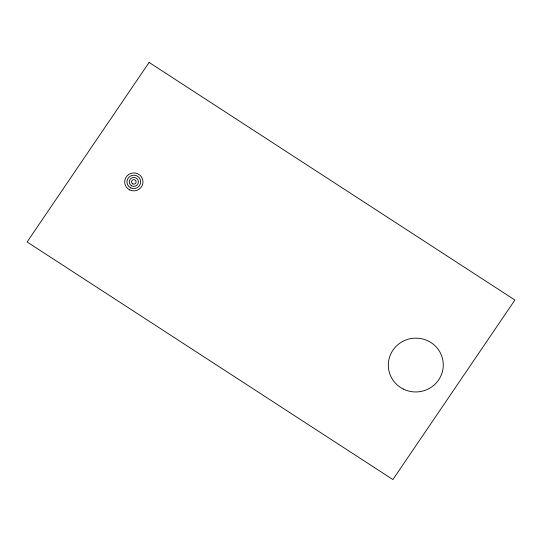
<?xml version="1.0" encoding="UTF-8"?>
<svg xmlns="http://www.w3.org/2000/svg" width="542" height="542" viewBox="0 0 542 542"><rect width="100%" height="100%" fill="white"/><g stroke="black" fill="none" stroke-linecap="round" stroke-linejoin="round"><path stroke-width="0.81" d="M149.104 62.438L27.1 241.969L392.896 479.562L514.9 300.031L149.104 62.438M403.37 389.095A27.486 26.904 -5 0 0 443.234 363.486A27.486 26.904 -5 0 0 400.782 342.564A27.486 26.904 -5 0 0 403.37 389.095M129.68 189.917A9.16 8.97 -5 0 0 142.973 181.38A9.16 8.97 -5 0 0 128.82 174.409A9.16 8.97 -5 0 0 129.68 189.917M130.717 187.911A6.87 6.728 -5 0 0 140.683 181.509A6.87 6.728 -5 0 0 130.073 176.279A6.87 6.728 -5 0 0 130.717 187.911M131.753 185.913A4.58 4.485 -5 0 0 138.4 181.645A4.58 4.485 -5 0 0 131.327 178.155A4.58 4.485 -5 0 0 131.753 185.913M132.79 183.907A2.29 2.243 -5 0 0 136.11 181.773A2.29 2.243 -5 0 0 132.573 180.025A2.29 2.243 -5 0 0 132.79 183.907"/></g></svg>
